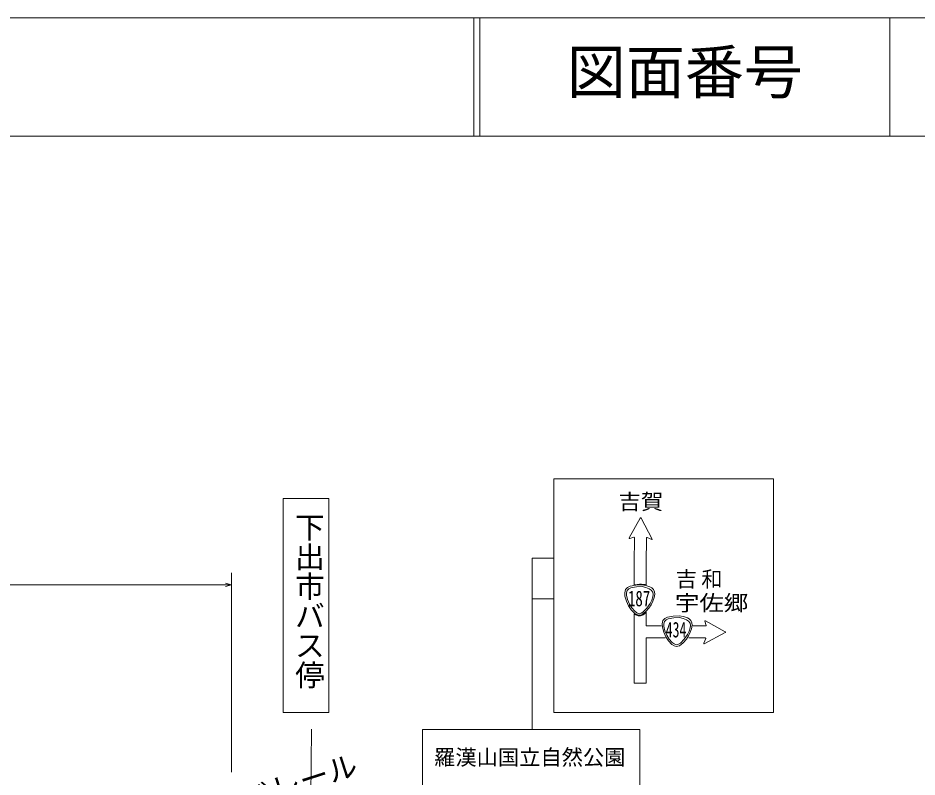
# Model space of a CAD drawing. Units: millimetres, scale not verified. Extents: x 40000 to 680000, y 20000 to 380000.
# Drawn here: x 470142 to 546287, y 315733 to 380000 of the extents above; entities that cross this region are included whole.
import ezdxf
from ezdxf.enums import TextEntityAlignment as Align

# ---------------------------------------------------------------- set-up
doc = ezdxf.new("R2010")
doc.units = ezdxf.units.MM
doc.header["$LTSCALE"] = 1000
for name, color, linetype, lineweight in [('S-BGD', 7, 'Continuous', 13), ('S-TTL', 2, 'Continuous', 13), ('S-TTL-TXT', 7, 'Continuous', 13)]:
    doc.layers.add(name, color=color, linetype=linetype, lineweight=lineweight)
doc.styles.add('@ＭＳ ゴシック', font='')
doc.styles.add('ＭＳ ゴシック', font='')
doc.styles.get('@ＭＳ ゴシック').set_extended_font_data('@MS Gothic')
doc.styles.get('ＭＳ ゴシック').set_extended_font_data('MS Gothic')

msp = doc.modelspace()

# ---------------------------------------------------------------- linework, layer by layer
at = {"layer": 'S-BGD'}
for p, q in [((515521, 321192), (515521, 340992)), ((515521, 340992), (534121, 340992)), ((534121, 340992), (534121, 321192)), ((492595, 321185), (492595, 339306)), ((492595, 339306), (496462, 339306)), ((496462, 339306), (496462, 321185)), ((521917, 335984), (522848, 337657)), ((522912, 337657), (523859, 335883)), ((522305, 336028), (521958, 335932)), ((522328, 333840), (522351, 335993)), ((523372, 335968), (523349, 333840)), ((523813, 335833), (523422, 336001)), ((513688, 334275), (513688, 319742)), ((513688, 334275), (515521, 334275)), ((522328, 332016), (522328, 333840)), ((523349, 331997), (523349, 333840)), ((488223, 333007), (488223, 316136)), ((358031, 332007), (488223, 332007)), ((487723, 332151), (488223, 332007)), ((488223, 332007), (487723, 331864)), ((522328, 332016), (522595, 332044)), ((522478, 331988), (522978, 332012)), ((522595, 332044), (522769, 332053)), ((522769, 332053), (522946, 332059)), ((522946, 332059), (523108, 332047)), ((522978, 332012), (523327, 331957)), ((523108, 332047), (523256, 332026)), ((523256, 332026), (523349, 331997)), ((521539, 331337), (521590, 331614)), ((521551, 331054), (521539, 331337)), ((521590, 331614), (521769, 331783)), ((521725, 331521), (521675, 331340)), ((521675, 331340), (521684, 331143)), ((521868, 331667), (521725, 331521)), ((521769, 331783), (521991, 331905)), ((522047, 331761), (521868, 331667)), ((521991, 331905), (522478, 331988)), ((522521, 331845), (522047, 331761)), ((523000, 331867), (522521, 331845)), ((523314, 331793), (523000, 331867)), ((523603, 331664), (523314, 331793)), ((523327, 331957), (523667, 331843)), ((523775, 331550), (523603, 331664)), ((523667, 331843), (523831, 331750)), ((523901, 331397), (523775, 331550)), ((523831, 331750), (523958, 331608)), ((523932, 331200), (523901, 331397)), ((523958, 331608), (524043, 331417)), ((524043, 331417), (524069, 331212)), ((513688, 330808), (515521, 330808)), ((521667, 330626), (521551, 331054)), ((521838, 330227), (521667, 330626)), ((521684, 331143), (521771, 330752)), ((521771, 330752), (521922, 330364)), ((523687, 330437), (523821, 330706)), ((523919, 330631), (523778, 330314)), ((523821, 330706), (523900, 331001)), ((523900, 331001), (523932, 331200)), ((524025, 330919), (523919, 330631)), ((524069, 331212), (524025, 330919)), ((522081, 329890), (521838, 330227)), ((521922, 330364), (522130, 330044)), ((522367, 329596), (522081, 329890)), ((522130, 330044), (522385, 329762)), ((522385, 329762), (522551, 329632)), ((523318, 329736), (523007, 329481)), ((523076, 329700), (523400, 330043)), ((523584, 330032), (523318, 329736)), ((523400, 330043), (523687, 330437)), ((523778, 330314), (523584, 330032)), ((522328, 323678), (522328, 329562)), ((522466, 329464), (522328, 329562)), ((522542, 329482), (522367, 329596)), ((522577, 329419), (522466, 329464)), ((522737, 329427), (522542, 329482)), ((522551, 329632), (522746, 329555)), ((522679, 329386), (522577, 329419)), ((522778, 329378), (522679, 329386)), ((522874, 329436), (522737, 329427)), ((522755, 329555), (522923, 329598)), ((522870, 329390), (522778, 329378)), ((522977, 329415), (522870, 329390)), ((523007, 329481), (522874, 329436)), ((522923, 329598), (523076, 329700)), ((523080, 329464), (522977, 329415)), ((523182, 329530), (523080, 329464)), ((523251, 329595), (523182, 329530)), ((523349, 329699), (523251, 329595)), ((523349, 328546), (523349, 329699)), ((524706, 328707), (524758, 328984)), ((524758, 328984), (524936, 329152)), ((525035, 329037), (524892, 328890)), ((524936, 329152), (525158, 329275)), ((525215, 329130), (525035, 329037)), ((525158, 329275), (525645, 329358)), ((525678, 329213), (525215, 329130)), ((525645, 329358), (526145, 329381)), ((526157, 329237), (525678, 329213)), ((526145, 329381), (526495, 329327)), ((526472, 329166), (526157, 329237)), ((526770, 329034), (526472, 329166)), ((526495, 329327), (526834, 329213)), ((526943, 328920), (526770, 329034)), ((526834, 329213), (526999, 329119)), ((526999, 329119), (527126, 328978)), ((527126, 328978), (527210, 328787)), ((528371, 328957), (530043, 328026)), ((523349, 328546), (524659, 328546)), ((524718, 328424), (524706, 328707)), ((524834, 327996), (524718, 328424)), ((524892, 328890), (524842, 328710)), ((524842, 328710), (524851, 328512)), ((524851, 328512), (524938, 328121)), ((527068, 328767), (526943, 328920)), ((526988, 328076), (527067, 328371)), ((527067, 328371), (527099, 328570)), ((527099, 328570), (527068, 328767)), ((527192, 328289), (527087, 328001)), ((527236, 328581), (527192, 328289)), ((527210, 328787), (527236, 328581)), ((527294, 328535), (528381, 328523)), ((528416, 328569), (528319, 328916)), ((523349, 327526), (523349, 323689)), ((523349, 327526), (524966, 327526)), ((525005, 327597), (524834, 327996)), ((524938, 328121), (525089, 327734)), ((525248, 327259), (525005, 327597)), ((525089, 327734), (525297, 327414)), ((526567, 327413), (526854, 327807)), ((526945, 327684), (526751, 327402)), ((526854, 327807), (526988, 328076)), ((527087, 328001), (526945, 327684)), ((528355, 327504), (526953, 327518)), ((528220, 327062), (528388, 327453)), ((530042, 327963), (528270, 327017)), ((525534, 326965), (525248, 327259)), ((525297, 327414), (525553, 327132)), ((525709, 326852), (525534, 326965)), ((525553, 327132), (525718, 327002)), ((525904, 326796), (525709, 326852)), ((525718, 327002), (525913, 326925)), ((526041, 326806), (525904, 326796)), ((525923, 326925), (526091, 326968)), ((526174, 326850), (526041, 326806)), ((526091, 326968), (526243, 327070)), ((526485, 327106), (526174, 326850)), ((526243, 327070), (526567, 327413)), ((526751, 327402), (526485, 327106)), ((522328, 323679), (523351, 323679)), ((496462, 321185), (492595, 321185)), ((515521, 321192), (534121, 321192)), ((494779, 293788), (495006, 319777)), ((504403, 310275), (504403, 319742)), ((504403, 319742), (522803, 319742)), ((522803, 319742), (522803, 310275))]:
    msp.add_line(p, q, dxfattribs=at)
for centre, start, end in [((522880, 337640), 28.11554, 150.89801), ((521949, 335967), 150.89801, 285.50861), ((522315, 335994), 359.39575, 105.50861), ((523408, 335968), 66.78592, 179.39575), ((523828, 335866), 246.78589, 28.11554), ((528354, 328925), 60.89801, 195.50861), ((528381, 328559), 269.39575, 15.50861), ((528355, 327468), 336.78592, 89.39575), ((530025, 327995), 298.11554, 60.89801), ((528254, 327048), 156.78589, 298.11554)]:
    msp.add_arc(centre, 36, start, end, dxfattribs=at)
at = {"layer": 'S-TTL'}
for p, q in [((680000, 380000), (40000, 380000)), ((508747, 380000), (508747, 370000)), ((509247, 380000), (509247, 370000)), ((543997, 380000), (543997, 370000)), ((40000, 370000), (680000, 370000))]:
    msp.add_line(p, q, dxfattribs=at)

# ---------------------------------------------------------------- texts
at = {"layer": 'S-BGD', "style": 'ＭＳ ゴシック'}
for s, width, p in [('吉賀', 1.05, (521008, 337990)), ('187', 0.7, (521802, 329794)), ('宇佐郷 ', 1.15, (525780, 329417)), ('434', 0.65, (525000, 327158))]:
    msp.add_text(s, height=1320, dxfattribs=dict(at, width=width)).set_placement(p, align=Align.BOTTOM_LEFT)
at = {"layer": 'S-BGD'}
for s, rotation, style, p in [('下出市バス停', 270, '@ＭＳ ゴシック', (493367, 338142)), ('ガードレール', 17.8, 'ＭＳ ゴシック', (484950, 310876))]:
    msp.add_text(s, height=1833, rotation=rotation, dxfattribs=dict(at, style=style)).set_placement(p, align=Align.BOTTOM_LEFT)
at = {"layer": 'S-BGD', "style": 'ＭＳ ゴシック'}
msp.add_text('羅漢山国立自然公園', height=1320, dxfattribs=at).set_placement((505385, 316347), align=Align.BOTTOM_LEFT)
at = {"layer": 'S-BGD', "insert": (525854, 331674), "char_height": 1320, "attachment_point": 7, "style": 'ＭＳ ゴシック'}
msp.add_mtext('\\T1.2;吉和\\~', dxfattribs=at)
at = {"layer": 'S-TTL-TXT', "style": 'ＭＳ ゴシック'}
msp.add_text('図面番号', height=3666, dxfattribs=at).set_placement((516622, 372500), align=Align.BOTTOM_LEFT)

doc.saveas('drawing.dxf')
